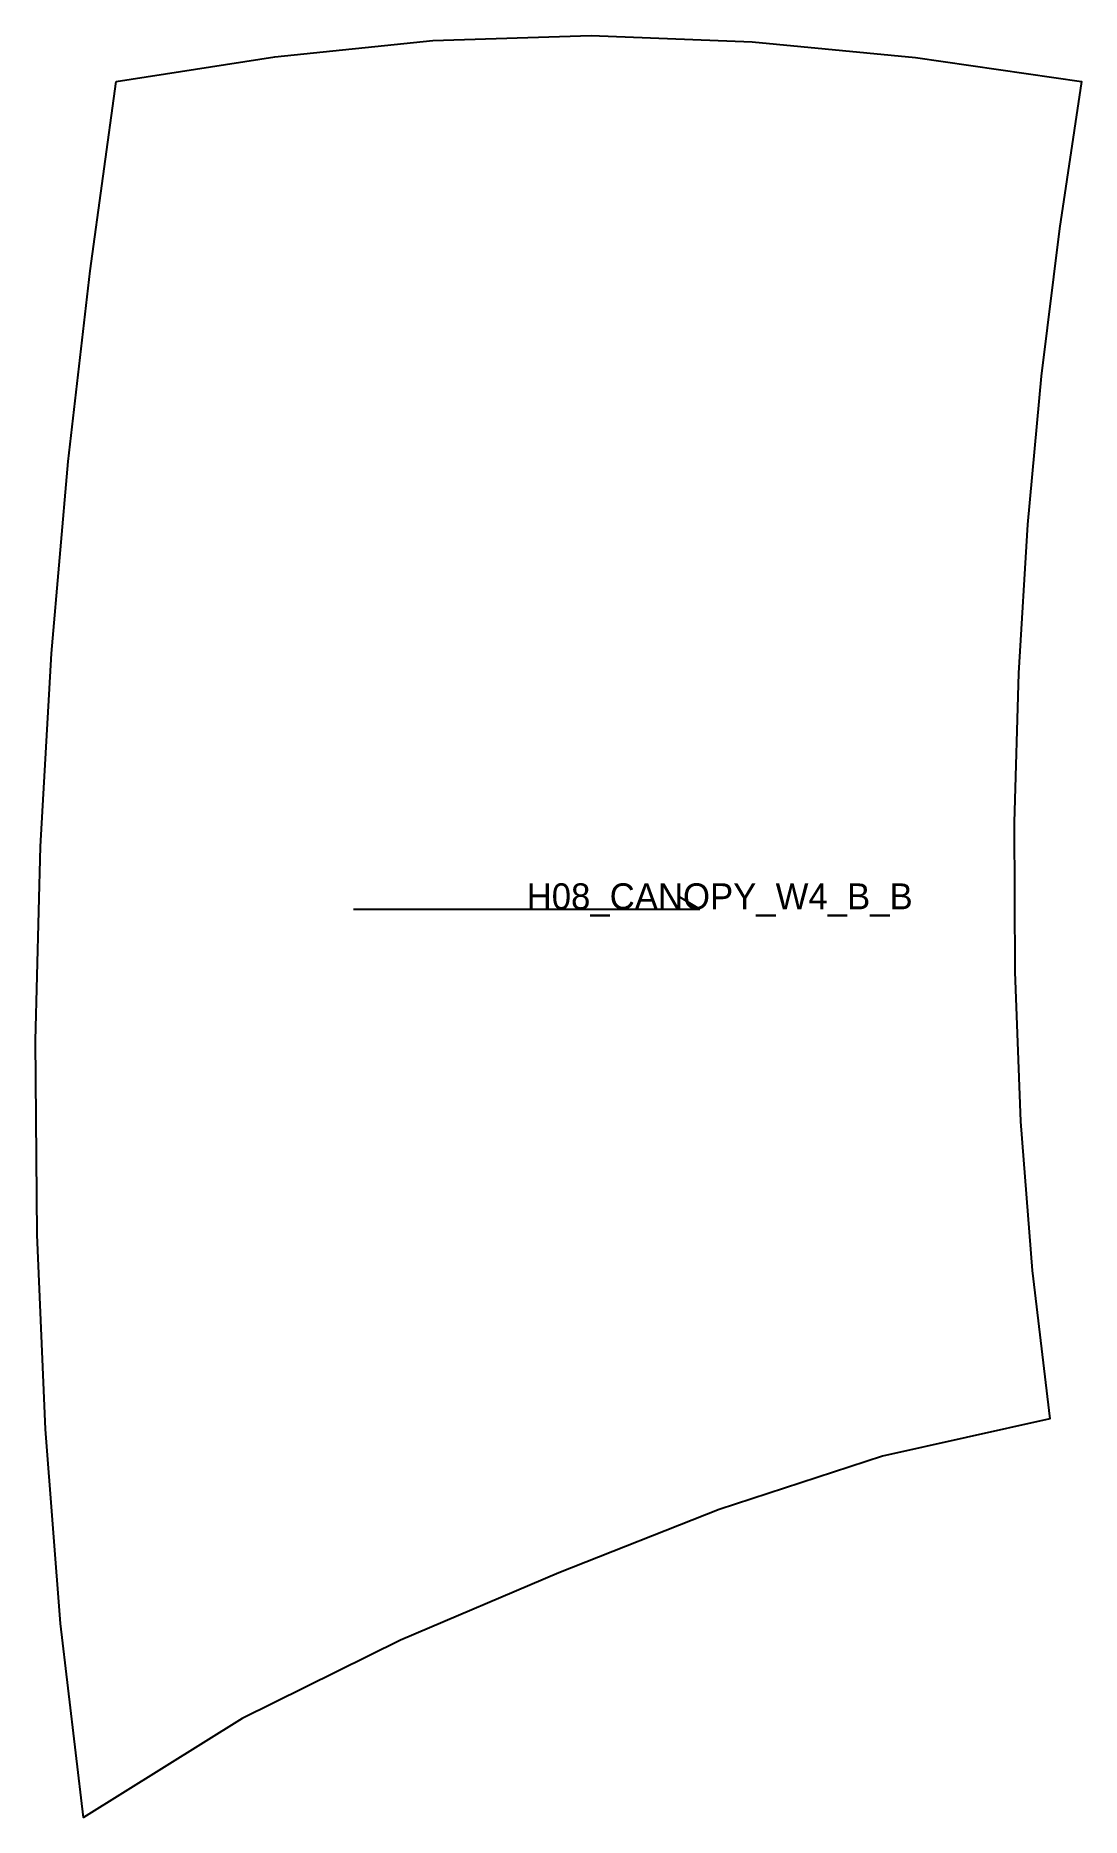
# Model space of a CAD drawing. Header units: millimetres. Extents: x -19 to 223, y -401 to 11.
import ezdxf

# ---------------------------------------------------------------- set-up
doc = ezdxf.new("R2010")
doc.units = ezdxf.units.MM
for name, color, linetype in [('CUT', 1, 'Continuous'), ('GRAIN', 3, 'Continuous'), ('LABEL', 7, 'Continuous'), ('SEW', 5, 'Continuous')]:
    doc.layers.add(name, color=color, linetype=linetype)

msp = doc.modelspace()

# ---------------------------------------------------------------- linework, layer by layer
at = {"layer": 'CUT'}
msp.add_lwpolyline([(0, 0), (36.66, 5.67), (73.19, 9.47), (109.78, 10.57), (146.95, 9.16), (184.71, 5.53), (223, 0), (217.92, -33.97), (213.74, -68.11), (210.57, -102.39), (208.45, -136.79), (207.45, -171.27), (207.61, -205.8), (208.98, -240.32), (211.64, -274.77), (215.74, -309.09), (177.09, -317.72), (139.34, -330.04), (102.28, -344.62), (65.74, -360.19), (29.12, -378.3), (-7.57, -401.15), (-12.83, -356.39), (-16.34, -311.48), (-18.24, -266.53), (-18.59, -221.63), (-17.47, -176.84), (-14.93, -132.24), (-11.05, -87.88), (-5.98, -43.8), (0, 0)], close=True, dxfattribs=at)
at = {"layer": 'GRAIN'}
for p, q in [((134.85, -191.32), (129.85, -188.32)), ((54.85, -191.32), (134.85, -191.32))]:
    msp.add_line(p, q, dxfattribs=at)
at = {"layer": 'SEW'}
msp.add_lwpolyline([(0, 0), (36.66, 5.67), (73.19, 9.47), (109.78, 10.57), (146.95, 9.16), (184.71, 5.53), (223, 0), (217.92, -33.97), (213.74, -68.11), (210.57, -102.39), (208.45, -136.79), (207.45, -171.27), (207.61, -205.8), (208.98, -240.32), (211.64, -274.77), (215.74, -309.09), (177.09, -317.72), (139.34, -330.04), (102.28, -344.62), (65.74, -360.19), (29.12, -378.3), (-7.57, -401.15), (-12.83, -356.39), (-16.34, -311.48), (-18.24, -266.53), (-18.59, -221.63), (-17.47, -176.84), (-14.93, -132.24), (-11.05, -87.88), (-5.98, -43.8)], close=True, dxfattribs=at)

# ---------------------------------------------------------------- texts
at = {"layer": 'LABEL'}
msp.add_text('H08_CANOPY_W4_B_B', height=6, dxfattribs=at).set_placement((94.85, -191.32))

doc.saveas('drawing.dxf')
